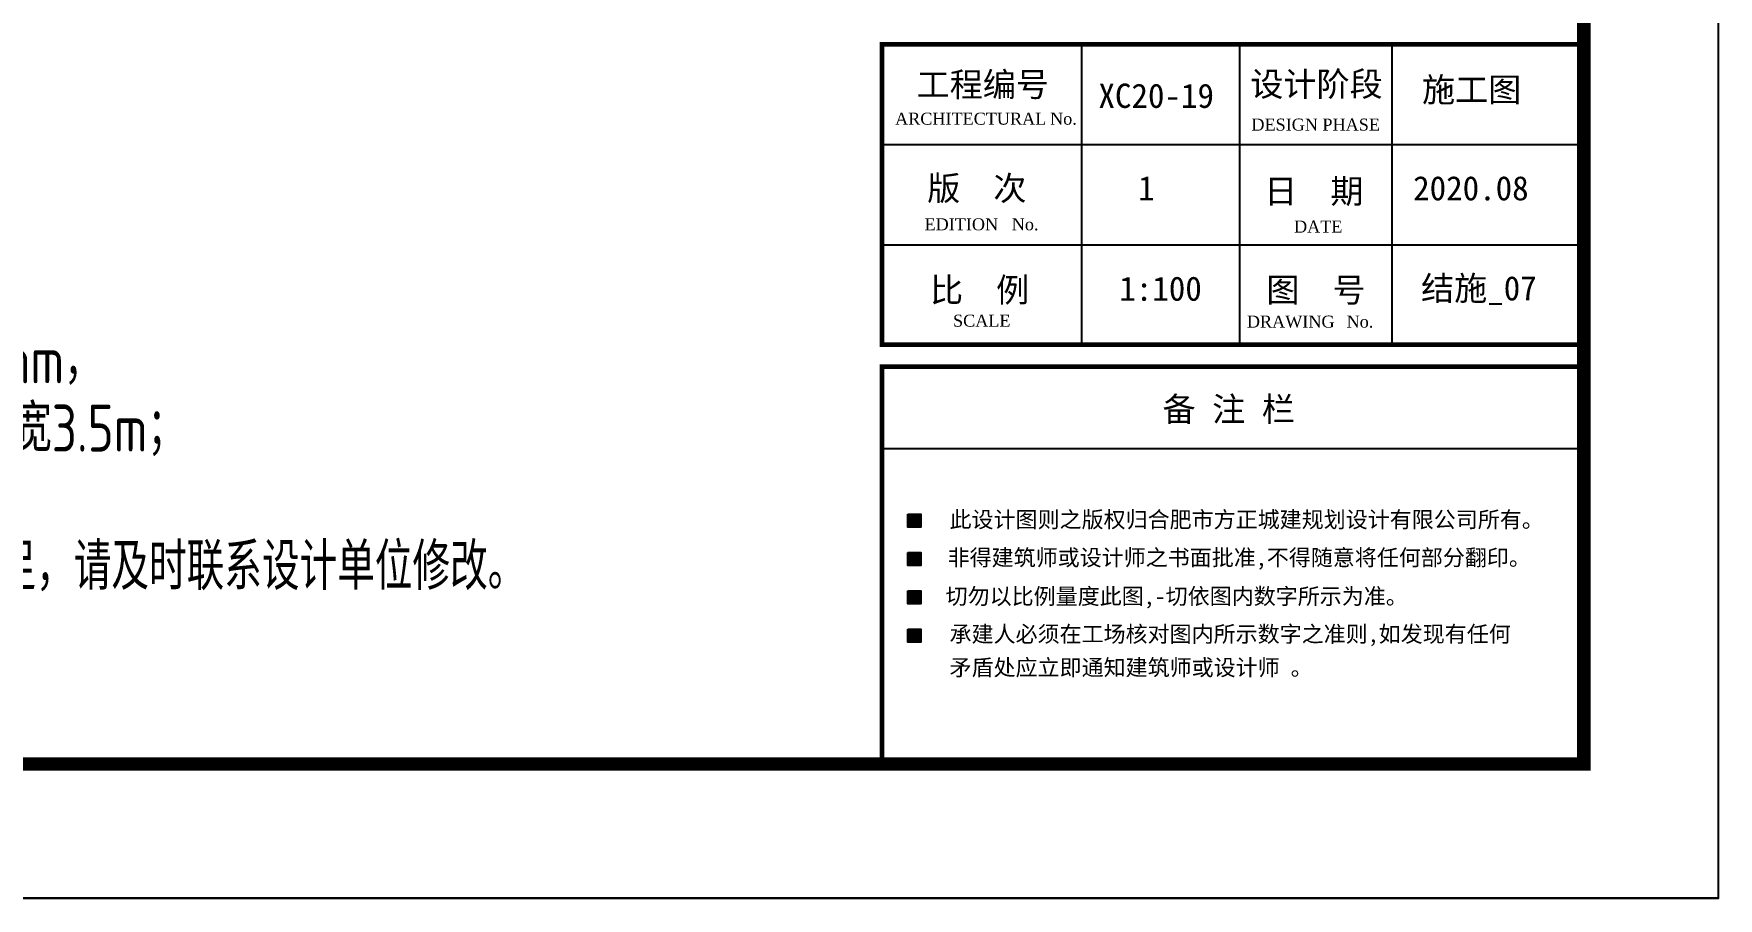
# Model space of a CAD drawing. Extents: x -2746917 to -971774, y -3334247 to -3250358.
# Drawn here: x -1959187 to -1946654, y -3316173 to -3309739 of the extents above; entities that cross this region are included whole.
import ezdxf

# ---------------------------------------------------------------- set-up
doc = ezdxf.new("R2010")
doc.units = 0
doc.header["$LTSCALE"] = 1000
doc.header["$MEASUREMENT"] = 0
doc.layers.get('0').update_dxf_attribs({"linetype": 'CONTINUOUS'})
for name, color, linetype in [('1', 140, 'CONTINUOUS'), ('PUB_TEXT', 7, 'CONTINUOUS'), ('PUB_TITLE', 4, 'CONTINUOUS'), ('TEXT', 7, 'CONTINUOUS')]:
    doc.layers.add(name, color=color, linetype=linetype)
doc.layers.add('yichutu', color=7, linetype='CONTINUOUS', true_color=0xffffff, plot=False)
doc.styles.add('GHF', font='times.ttf')
doc.styles.add('STYLE1', font='simhei.ttf', dxfattribs={"width": 0.8})
doc.styles.add('TSSD_Norm', font='tssdeng.shx', dxfattribs={"width": 0.75, "bigfont": 'hztxt.shx'})

# ---------------------------------------------------------------- blocks, each defined once
blk = doc.blocks.new('yct-743-420-74300-42000-100-2002.0')
at = {"layer": 'yichutu', "color": 7, "true_color": 0xffffff}
blk.add_lwpolyline([(0, 0), (0, 42000), (74300, 42000), (74300, 0)], close=True, dxfattribs=at)
blk = doc.blocks.new('*U3515')
at = {"layer": 'PUB_TEXT', "style": 'STYLE1'}
blk.add_text('备 注 栏', height=180, dxfattribs=at).set_placement((503976, -819747))
blk = doc.blocks.new('A$C6B365CFD')
for points in [[(-2195, -14330), (-2099, -14330), (-2099, -14234), (-2195, -14234)], [(-2195, -14615), (-2099, -14615), (-2099, -14519), (-2195, -14519)], [(-2195, -14901), (-2099, -14901), (-2099, -14805), (-2195, -14805)], [(-2195, -15186), (-2099, -15186), (-2099, -15090), (-2195, -15090)]]:
    blk.add_hatch(color=256).paths.add_polyline_path(points)
for points in [[(-2195, -14234), (-2099, -14234), (-2099, -14330), (-2195, -14330)], [(-2195, -14519), (-2099, -14519), (-2099, -14615), (-2195, -14615)], [(-2195, -14805), (-2099, -14805), (-2099, -14901), (-2195, -14901)], [(-2195, -15090), (-2099, -15090), (-2099, -15186), (-2195, -15186)]]:
    blk.add_lwpolyline(points, close=True)
at = {"layer": '1'}
blk.add_line((-1938, -13137), (2833, -13137), dxfattribs=at)
at = {"layer": 'PUB_TITLE', "color": 4}
for p, q in [((-2388, -10739), (2833, -10739)), ((-2388, -10739), (2833, -10739)), ((-905, -10739), (-905, -12973)), ((270, -10739), (270, -12973)), ((1404, -10739), (1404, -12973)), ((-2388, -11484), (2833, -11484)), ((-2388, -12229), (2833, -12229)), ((-2388, -13745), (2833, -13745))]:
    blk.add_line(p, q, dxfattribs=at)
at = {"layer": 'PUB_TITLE'}
blk.add_lwpolyline([(-70467, -17093), (-70467, 24907), (3833, 24907), (3833, -17093)], close=True, dxfattribs=at)
at = {"layer": 'PUB_TITLE', "const_width": 100}
blk.add_lwpolyline([(2833, -16093), (2833, 23907), (-69753, 23907), (-69753, -16093), (2833, -16093)], dxfattribs=at)
at = {"layer": 'PUB_TITLE', "color": 4, "const_width": 35.1}
blk.add_lwpolyline([(-2388, -10739), (2833, -10739), (2833, -12973), (-2388, -12973)], close=True, dxfattribs=at)
blk.add_lwpolyline([(-2388, -16093), (-2388, -13137), (2833, -13137), (2833, -16093)], dxfattribs=at)
at = {"xscale": 1.002951946575195, "yscale": 1.002951914444566, "zscale": 1.002951922000932}
blk.add_blockref('*U3515', (-505765, 808624), dxfattribs=at)
at = {"layer": 'PUB_TEXT'}
for s, height, style, p in [('工程编号', 180.5, 'STYLE1', (-2131, -11127)), ('XC20-19', 180.5, 'STYLE1', (-778, -11211)), (' 设计阶段', 180.5, 'STYLE1', (229, -11124)), ('施工图', 180.5, 'STYLE1', (1629, -11166)), ('ARCHITECTURAL', 89.36, 'GHF', (-2291, -11336)), ('No.', 89.4, 'GHF', (-1138, -11336)), ('     DESIGN PHASE', 89.36, 'GHF', (191, -11380)), ('版  次', 180.5, 'STYLE1', (-2052, -11899)), ('1', 181, 'STYLE1', (-483, -11899)), ('日  期', 180.5, 'STYLE1', (455, -11921)), ('2020.08', 180.5, 'STYLE1', (1563, -11899)), ('EDITION', 89.4, 'GHF', (-2072, -12122)), ('No.', 89.4, 'GHF', (-1423, -12122)), ('DATE', 89.4, 'GHF', (677, -12139)), ('比  例', 180.5, 'STYLE1', (-2031, -12656)), ('1:100', 180.5, 'STYLE1', (-623, -12646)), ('图  号', 180.5, 'STYLE1', (471, -12656)), ('SCALE', 89.4, 'GHF', (-1860, -12839)), ('DRAWING', 89.4, 'GHF', (326, -12846)), ('No.', 89.4, 'GHF', (1068, -12846))]:
    blk.add_text(s, height=height, dxfattribs=dict(at, style=style)).set_placement(p)
at = {"layer": 'PUB_TEXT', "style": 'STYLE1', "width": 1}
for s, p in [('此设计图则之版权归合肥市方正城建规划设计有限公司所有。', (-1886, -14334)), ('非得建筑师或设计师之书面批准,不得随意将任何部分翻印。', (-1900, -14617)), ('切勿以比例量度此图,-切依图内数字所示为准。', (-1915, -14905)), ('承建人必须在工场核对图内所示数字之准则,如发现有任何', (-1886, -15186)), ('矛盾处应立即通知建筑师或设计师 。', (-1886, -15435))]:
    blk.add_text(s, height=120.05, dxfattribs=at).set_placement(p)

msp = doc.modelspace()

# ---------------------------------------------------------------- block references
at = {"ltscale": 1.5}
msp.add_blockref('A$C6B365CFD', (-1950487.18, -3299080.41), dxfattribs=at)
at = {"layer": 'yichutu'}
msp.add_blockref('yct-743-420-74300-42000-100-2002.0', (-2020953.88, -3316173.05), dxfattribs=at)

# ---------------------------------------------------------------- texts
at = {"layer": 'PUB_TEXT', "color": 3, "style": 'STYLE1'}
msp.add_text('结施_07', height=180.531, dxfattribs=at).set_placement((-1948865.5, -3311723.66))
at = {"layer": 'TEXT', "lineweight": 5, "style": 'TSSD_Norm', "width": 0.8}
for s, p in [('3、空间参数：吊车空间参数参照北起LDB型10T电动单梁起重机设计，吊车端部高度975mm，', (-1970645.21, -3312341.44, 202)), ('吊车端部距梁顶预留操作净空不小于200mm,吊车轨道高度150mm,吊车轮距3.0m，车宽3.5m；', (-1970119.2, -3312849.06, 202)), ('4、吊车定制前应符合吊车梁顶至屋架钢梁底的净空是否满足吊车正常运行的要求，若不满足，请及时联系设计单位修改。', (-1970569.3, -3313878, 202))]:
    msp.add_text(s, height=350, dxfattribs=at).set_placement(p)

doc.saveas('drawing.dxf')
